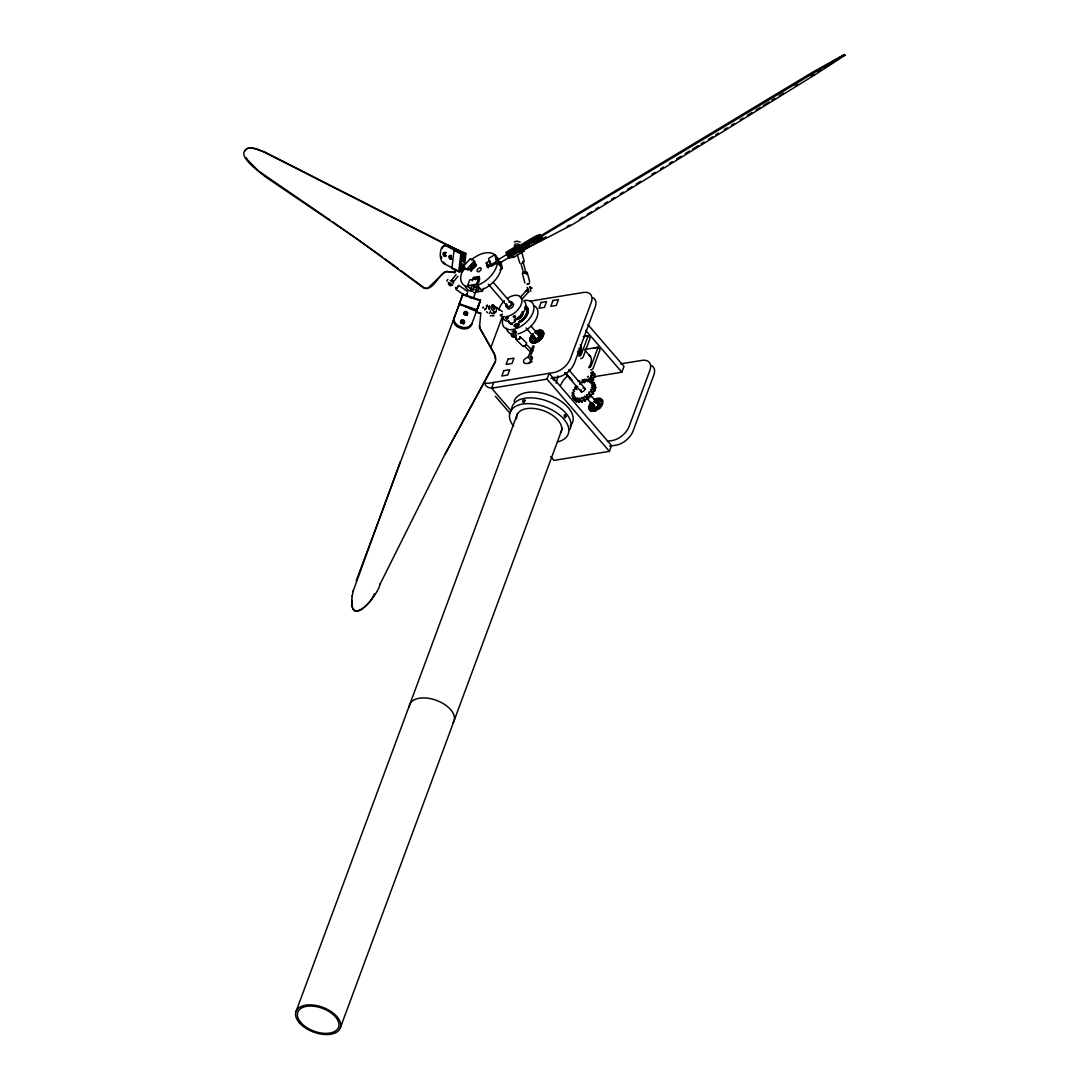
<?xml version="1.0" encoding="UTF-8"?>
<svg xmlns="http://www.w3.org/2000/svg" width="1089" height="1089" viewBox="0 0 1089 1089"><rect width="100%" height="100%" fill="white"/><g stroke="black" fill="none" stroke-linecap="round" stroke-linejoin="round"><path stroke-width="1.5" d="M484.632 309.725L486.007 308.732A2.477 0.721 -54.7 0 1 484.673 309.644L484.904 309.072M508.046 317.403L506.671 318.968L505.827 317.375A1.361 1.13 -55.9 0 0 506.562 318.995A1.361 1.13 -55.9 0 0 508.087 317.593A1.361 1.13 -55.9 0 0 506.793 316.45L507.855 316.845M590.81 381.545L590.987 380.374M483.23 307.37L483.012 308.037L483.38 307.221M580.75 358.431L581.213 358.499A1.865 1.089 -40.8 0 0 583.228 356.811L590.156 338.094L588.183 335.807L583.173 336.624M352.264 595.806C347.541 631.048 377.624 596.718 380.265 583.595M476.029 311.699L480.753 313.333L479.5 327.653L494.011 353.653L495.713 359.343M463.601 264.954L462.866 271.447L458.728 271.719L451.949 268.289L454.004 250.416L455.025 250.347M427.8 288.245L444.312 272.318L446.218 271.501L454.535 272.59L454.903 269.391M454.535 272.59L455.624 269.337M458.728 271.719L460.783 253.846L454.004 250.416M460.797 271.583L461.627 264.328M463.016 264.042A1.865 1.47 -63.2 0 1 460.865 263.511A1.865 1.47 -63.2 0 1 461.981 260.979L462.839 253.71L447.075 245.746A8.385 4.642 86.3 0 0 443.577 246.468M461.831 271.515L462.662 264.259M463.043 260.897L463.873 253.642L448.11 245.678A8.385 4.642 86.3 0 0 446.286 245.406M463.887 262.503L464.908 253.574L449.144 245.61A8.385 4.642 86.3 0 0 446.449 245.678M464.077 269.759L464.445 266.506M464.826 263.252L465.942 253.506L458.129 250.143M577.728 386.432L575.441 386.745A12.85 7.473 -40.8 0 0 574.965 387.344L575.85 388.759L573.413 389.726A12.85 7.473 -40.8 0 0 573.1 390.338L574.597 391.182L572.215 392.721A12.85 7.473 -40.8 0 0 572.093 393.306L574.08 393.497L571.97 395.457A12.85 7.473 -40.8 0 0 572.038 395.96L574.298 395.402L572.678 397.703A12.85 7.473 -40.8 0 0 572.937 398.07L575.264 396.927L574.284 399.241A12.85 7.473 -40.8 0 0 574.72 399.459L577.02 397.825L576.666 399.962A12.85 7.473 -40.8 0 0 577.224 399.99L579.212 397.975L579.579 399.772A12.85 7.473 -40.8 0 0 580.219 399.622L582.03 397.349L584.766 400.997A12.85 7.473 -40.8 0 0 585.433 400.684L586.318 398.451L587.978 399.146A12.85 7.473 -40.8 0 0 588.605 398.697L586.522 394.831L588.931 394.395A12.85 7.473 -40.8 0 0 589.462 393.823L588.931 392.163L591.313 391.509A12.85 7.473 -40.8 0 0 591.708 390.91L590.51 389.753L592.947 388.501A12.85 7.473 -40.8 0 0 593.165 387.888L591.409 387.316L593.682 385.601A12.85 7.473 -40.8 0 0 593.709 385.043L591.531 385.193L593.451 383.083A12.85 7.473 -40.8 0 0 593.287 382.634L590.891 383.437L592.266 381.164A12.85 7.473 -40.8 0 0 591.926 380.864L589.53 382.253L590.252 380.02A12.85 7.473 -40.8 0 0 589.762 379.898L587.584 381.735L587.584 379.748A12.85 7.473 -40.8 0 0 586.971 379.816L585.201 381.953L584.48 380.388A12.85 7.473 -40.8 0 0 583.827 380.619L582.615 382.865L581.24 381.858A12.85 7.473 -40.8 0 0 580.587 382.253L579.865 384.526M588.605 398.697L588.795 396.655L590.905 396.682A12.85 7.473 -40.8 0 0 591.45 396.124L590.905 394.449L593.287 393.81A12.85 7.473 -40.8 0 0 593.696 393.197L591.708 390.91M495.454 361.521L495.454 356.253L494.147 353.19L480.195 328.701L479.446 325.706M458.115 286.039L457.012 288.068M580.941 400.357L579.198 402.29A12.85 7.473 -40.8 0 1 578.64 402.249L578.885 401.12M493.793 312.053L495.944 311.849A2.477 2.042 -55.9 0 1 494.256 312.08M502.397 311.658L496.53 307.452L494.814 307.411M352.128 596.268L353.204 590.851M590.646 376.154L593.587 379.816A6.711 3.893 -40.8 0 1 593.178 380.306L591.191 380.224M529.118 283.29L526.94 284.406A2.477 1.239 -15 0 0 529.227 283.535L529.24 283.562M552.831 379.489L553.811 379.054L554.083 380.606M555.213 377.447L553.974 377.434M556.125 383.246L558.004 375.787M477.84 307.67L478.602 305.492L478.33 306.431M458.578 306.213L458.918 305.07M459.299 303.736L459.109 304.403L476.71 310.46L480.48 300.142L462.879 294.084L459.299 303.736L476.9 309.793M461.913 297.433L462.879 294.084M476.329 311.808L476.519 311.141L470.802 309.167M480.48 300.142L476.451 311.767M480.753 313.333L475.893 312.175M516.309 337.658L516.417 339.754L519.507 338.856A2.477 1.565 -45.6 0 0 520.093 336.8L519.548 338.842M245.025 150.854L246.781 148.649M353.067 591.327L400.276 461.763M591.98 383.097L592.239 382.321A12.85 7.473 -40.8 0 0 591.912 382.225M467.412 293.077L466.596 294.425M356.239 580.75L458.714 305.737M453.786 319.2L462.675 294.751L478.684 300.265M465.221 286.189A21.739 12.632 -40.8 0 0 472.572 291.43L467.589 285.672L469.74 279.887L478.643 278.43M472.231 280.812L473.484 277.436L479.419 276.456L476.492 284.215L467.589 285.672M473.334 298.372L476.723 289.238M473.538 292.56L482.441 291.103L483.516 288.204M480.29 300.809L471.591 324.59A8.385 6.942 16.1 0 1 462.839 328.796A17.873 14.797 16.1 0 1 459.49 327.775A8.385 6.942 16.1 0 1 453.977 318.533M490.649 348.194L502.179 317.076M511.326 411.002L491.629 388.201L493.766 382.402M528.138 357.124L532.099 361.711C523.305 366.83 519.998 359.983 528.138 357.124L532.997 345.853A2.192 1.28 -40.8 0 1 533.46 345.744L534.1 346.547L530.316 356.756L532.303 359.057M296.004 1011.613L517.52 413.602M491.629 388.201L547.018 379.135L549.169 373.35L611.528 445.551L609.391 451.336L553.988 460.402L550.707 456.604M588.183 335.807L581.24 354.51A1.865 1.089 -40.8 0 1 579.225 356.198L578.831 355.967A14.96 8.698 -40.8 0 0 580.246 344.682M340.326 1027.825L562.441 428.208M593.491 376.835L621.86 372.193L624.011 366.408L587.91 324.604M495.59 361.044L444.802 454.739M486.252 308.133L487.314 305.328M525.905 344.628L525.511 345.512M582.792 398.71A12.85 7.473 -40.8 0 0 583.445 398.397L584.766 396.015L587.978 399.146M513.504 331.669L515.301 331.56M494.569 312.053L493.317 311.971M578.64 400.18L576.694 401.746A12.85 7.473 -40.8 0 1 576.272 401.542L577.007 400.167M529.268 363.073L532.494 357.083L530.316 356.756M593.124 376.222L594.88 374.289A6.711 3.893 -40.8 0 0 594.648 373.99L593.913 374.262M380.129 584.072L444.938 454.276L494.869 362.896M590.714 369.743L591.123 369.961A1.865 1.089 -40.8 0 0 593.137 368.273L600.066 349.569L598.092 347.268L593.641 348.004M513.559 331.315L515.492 331.287L515.573 332.73M521.277 252.172L520.161 252.389M467.208 293.608L466.609 294.466M591.613 377.515A6.711 3.893 -40.8 0 1 591.191 378.006L589.081 378.019L588.482 380.238A6.711 3.893 -40.8 0 1 587.924 380.537L586.917 379.217L585.011 381.368A6.711 3.893 -40.8 0 1 584.534 381.368L584.997 379.231L582.533 380.483A6.711 3.893 -40.8 0 1 582.302 380.17L582.751 379.503M593.764 384.254L594.254 383.451L591.926 380.864M590.701 376.073L593.097 374.752A6.711 3.893 -40.8 0 0 593.206 374.262L591.136 374.208L592.892 372.002A6.711 3.893 -40.8 0 0 592.661 371.689L590.837 372.833M446.694 281.085L447.878 279.41M845.078 55.226L814.341 75.168L572.664 224.457L524.381 249.599L518.473 250.171L517.438 248.346L520.243 248.074L520.719 248.877M579.579 399.772L581.553 402.059A12.85 7.473 -40.8 0 0 582.193 401.923L583.704 399.704L584.766 400.997M374.425 593.736C371.363 603.551 350.726 622.962 351.815 600.27M575.237 399.214L574.652 399.99A12.85 7.473 -40.8 0 0 574.91 400.371L575.782 399.99M451.295 280.594L456.1 274.619M453.187 282.187L457.993 276.198M516.676 246.659L518.895 246.604M593.505 389.358L595.656 387.888A12.85 7.473 -40.8 0 0 595.683 387.344L593.709 385.043M588.387 376.304L587.379 377.025M463.016 266.955L470.244 258.706L474.314 260.761L467.072 269.01L463.016 266.955L464.989 269.255M475.321 261.932L474.123 263.307L476.492 264.504L471.673 270.004L469.291 268.806L468.093 270.181L464.023 268.125A21.739 12.632 -40.8 0 0 468.61 286.843M526.763 290.069L520.297 297.433L522.08 298.89M522.148 299.08L528.587 291.743M593.287 382.634L595.261 384.921A12.85 7.473 -40.8 0 1 595.424 385.37L594.022 386.731M526.504 290.477L528.437 292.26L527.552 291.811M593.206 374.262L595.193 376.549A6.711 3.893 -40.8 0 1 595.07 377.039L592.675 378.373L593.587 379.816M501.444 314.857L502.111 314.081A1.361 1.13 -55.9 0 1 501.457 314.884M515.083 317.403C517.398 315.334 511.898 315.129 513.532 317.362M518.473 250.171L844.642 54.45L812.612 72.187L518.051 249.422L519.97 249.231L519.208 247.802M514.934 321.65L514.253 319.581A2.477 2.042 -55.9 0 1 514.893 321.663L511.299 323.692A2.477 2.042 -55.9 0 1 510.659 322.82M524.299 243.745L523.605 244.385L524.394 244.086M535.339 237.538L534.209 238.232M525.524 245.883L524.748 246.522L525.606 246.237M514.239 242.057L516.649 241.118L520.229 242.126M824.986 67.504L832.758 62.522M522.584 262.653L523.156 261.918A1.361 0.681 -15 0 1 522.284 262.803M818.07 71.82L820.834 70.091M536.237 239.907L535.434 240.383M579.988 218.916L582.874 217.133M587.189 214.451L591.518 211.77M595.846 209.074L598.732 207.291M604.49 203.711L607.376 201.914M611.705 199.233L614.577 197.449M620.349 193.869L623.235 192.072M627.563 189.391L631.879 186.709M636.207 184.027L640.536 181.332M652.066 174.186L654.952 172.389M660.71 168.809L663.596 167.025M669.354 163.445L672.24 161.648M676.582 158.98L680.911 156.312M685.253 153.631L689.582 150.963M692.481 149.179L698.267 145.627M701.153 143.843L704.039 142.06M708.381 139.392L712.723 136.724M715.609 134.941L718.495 133.157M724.28 129.605L727.18 127.821M731.509 125.153L734.408 123.37M740.193 119.804L743.079 118.034M747.422 115.352L751.75 112.684M756.093 110.016L760.421 107.348M763.321 105.565L769.106 101.998M771.992 100.229L774.878 98.446M779.22 95.778L783.563 93.11M795.12 85.977L798.019 84.207M811.033 76.189L813.919 74.406M494.787 254.717L488.58 258.447L490.241 265.24L496.461 261.51L494.787 254.717L498.762 259.305M478.166 279.832L479.65 279.601L477.513 285.386A21.739 12.632 -40.8 0 0 497.455 262.653L491.234 266.397L490.962 265.267L487.328 267.445L486.225 262.912L489.846 260.734M519.371 245.896L516.213 246.196L505.868 252.43L508.903 257.794L513.64 257.331L523.986 251.11L523.387 250.034L518.65 250.497L519.262 251.573L523.986 251.11M506.467 253.506L530.547 239.022A8.385 0.898 -29.6 0 1 539.668 234.611A17.873 1.906 -29.6 0 1 540.416 234.598A8.385 0.898 -29.6 0 1 539.6 235.646M496.598 260.625L506.48 254.69M507.079 254.581L531.16 240.097A8.385 0.898 -29.6 0 1 539.722 235.809A17.873 1.906 -29.6 0 1 540.743 235.632A8.385 0.898 -29.6 0 1 540.198 236.721M507.692 255.656L531.772 241.173A8.385 0.898 -29.6 0 1 540.879 236.762A17.873 1.906 -29.6 0 1 541.641 236.749A8.385 0.898 -29.6 0 1 541.641 236.953M508.304 256.732L532.371 242.248A8.385 0.898 -29.6 0 1 541.492 237.838A17.873 1.906 -29.6 0 1 542.24 237.824A8.385 0.898 -29.6 0 1 537.108 241.785L521.522 251.151M498.422 263.851L509.72 257.058M508.903 257.794L519.262 251.573M499.919 269.881L502.397 268.398L500.736 261.591M496.924 307.969L495.944 311.849M524.68 243.5L525.524 243.024M534.903 240.233L536.482 239.403M526.845 247.189L529.73 245.542M494.066 315.796L490.254 315.796M593.042 383.641L593.9 383.151A12.85 7.473 -40.8 0 1 594.254 383.451M534.1 237.838L535.271 237.252M567.26 226.458L569.955 225.001M525.238 345.73L524 345.757M593.165 387.888L595.152 390.175A12.85 7.473 -40.8 0 1 594.921 390.788L592.688 391.754L592.892 392.571M539.994 239.811L546.052 236.858M842.437 56.084L845.078 55.199M593.995 385.383L595.261 384.921M524.34 272.182C521.195 273.462 527.294 273.775 525.551 271.951A1.361 0.681 -15 0 1 525.47 273.012A1.361 0.681 -15 0 1 523.482 273.162A1.361 0.681 -15 0 1 524.285 272.019M248.7 148.022C232.57 154.216 261.101 172.348 264.681 176.323L357.383 239.117L423.349 287.768C433.027 291.811 437.805 275.571 445.033 272.264L446.939 271.46L455.256 272.536M594.022 376.481L595.193 376.549M574.012 398.247L574.829 398.098M530.547 301.108L583.309 292.478A15.532 9.025 -40.8 0 1 591.204 302.524L570.459 358.526A15.532 9.025 -40.8 0 1 553.62 372.615L489.315 383.137A15.532 9.025 -40.8 0 1 483.734 382.525M584.725 349.46L598.092 347.268L591.15 365.986A1.865 1.089 -40.8 0 1 589.135 367.674L588.741 367.442A14.96 8.698 -40.8 0 0 589.163 355.205M578.409 353.789L579.797 353.571A14.906 8.671 -40.8 0 0 580.873 350.672L579.484 350.903A1.865 1.089 -40.8 0 0 577.646 352.21M620.539 363.889L641.966 360.391A15.532 9.025 -40.8 0 1 649.861 370.437L629.115 426.439A15.532 9.025 -40.8 0 1 612.277 440.528L607.335 441.344M550.993 378.291L557.582 377.202A15.532 9.025 -40.8 0 0 574.42 363.113L595.166 307.112A15.532 9.025 -40.8 0 0 592.852 297.665M609.649 446.204L616.251 445.115A15.532 9.025 -40.8 0 0 633.077 431.026L653.836 375.024A15.532 9.025 -40.8 0 0 651.521 365.577M583.731 336.528L588.169 335.807M514.634 317.566L513.709 317.471M519.494 336.896L520.447 337.127M456.06 250.279L457.816 250.171L264.94 152.092L254.213 148.24L247.979 148.063M460.783 253.846L465.942 253.506M451.949 268.289L459.762 271.651L461.804 253.778L446.041 245.815A8.385 4.642 86.3 0 0 440.555 251.545A17.873 9.896 86.3 0 0 440.255 254.949A8.385 4.642 86.3 0 0 443.999 263.688L452.602 268.03M594.921 387.371L595.683 387.344M489.546 306.458L489.506 308.881M594.022 389.944L595.152 390.175M455.733 287.972L456.917 288.109A2.477 0.721 -54.7 0 0 458.238 286.039L458.278 286.121M577.728 380.837L579.484 380.919M577.701 351.298L579.797 353.571M250.497 147.927L256.868 149.139L264.205 152.147L457.094 250.211M426.834 288.639L424.07 287.714L401.188 270.848M578.803 348.398L580.873 350.672M453.637 283.331L450.261 280.526M488.485 265.92L488.389 267.064M451.322 284.937C456.264 286.734 444.489 279.642 449.471 283.793M572.446 380.306L565 372.724M519.834 263.198L517.479 255.262M488.362 265.798L488.348 266.968M330.008 220.046L259.277 171.518M332.826 221.952L382.334 256.95M458.85 285.359L467.93 291.77M455.883 289.306L463.655 294.806M530.928 287.755L532.004 288.149L530.084 286.952M527.566 291.593C529.948 293.118 525.347 288.912 526.586 290.926M385.03 258.923L398.492 268.86M498.109 260.203L499.592 263.17L498.585 260.747M489.465 313.183L489.274 313.006A1.47 0.871 80.7 0 0 489.506 313.428M258.052 170.565L248.306 160.655M520.46 249.871L521.1 250.211L520.419 249.83M520.093 336.8L526.695 343.076M525.973 344.097L533.025 350.998M524.258 345.894L531.541 353.013M516.608 340.122L523.06 346.438M452.112 280.513C452.493 279.941 454.862 282.378 451.867 280.404M585.759 330.403L621.86 372.193M585.229 350.549L590.51 356.661M592.661 371.689L594.88 374.289M496.461 261.51L502.397 268.398M593.097 374.752L595.07 377.039M591.191 378.006L593.178 380.306M593.451 383.083L595.424 385.37M589.762 379.898L591.735 382.185M593.682 385.601L595.656 387.888M486.225 262.912L488.212 265.199M592.947 388.501L594.921 390.788M582.302 380.17L584.521 382.77M591.313 391.509L593.287 393.81M493.222 282.337L512.102 304.185M530.969 326.033L539.858 336.324M568.717 369.743L585.378 389.018M589.462 393.823L599.808 405.734M588.931 394.395L590.905 396.682M474.123 263.307L476.097 265.593M488.308 284.243L508.291 307.37M526.055 327.939L536.047 339.509M564.919 372.928L581.567 392.203M587.121 398.642L594.893 407.64M574.965 387.344L576.952 389.631M583.445 398.397L585.433 400.684M469.291 268.806L471.278 271.093M580.219 399.622L582.193 401.923M473.484 277.436L475.471 279.723M577.224 399.99L579.198 402.29M576.666 399.962L578.64 402.249M476.492 284.215L482.441 291.103M574.72 399.459L576.694 401.746M574.284 399.241L576.272 401.542M572.678 397.703L574.91 400.371M547.018 379.135L609.391 451.336M495.332 396.273L510.333 413.643M486.592 311.658L487.464 312.72M530.915 291.226L529.867 286.856M246.223 157.81L247.611 159.702M520.052 247.802L520.801 249.027M519.889 249.122L519.235 247.884M523.959 248.837L524.381 249.599M516.213 246.196L516.826 247.271M513.028 256.255L513.64 257.331M527.566 289.797C530.316 296.902 527.716 285.195 527.008 287.864M521.917 252.757L524.272 261.537M527.13 272.25L529.73 281.969M522.992 261.551L526.409 274.36M521.005 263.674L523.564 273.271M522.298 273.298L524.884 283.017M516.622 418.761A23.604 13.204 20.3 0 1 542.145 410.226A23.604 13.204 20.3 0 1 560.413 433.027M513.627 426.262A31.05 17.383 20.3 0 1 522.843 404.019A31.05 17.383 20.3 0 1 563.312 418.489A31.05 17.383 20.3 0 1 557.459 441.93M511.558 409.954A31.05 17.383 20.3 0 1 546.011 400.616A31.05 17.383 20.3 0 1 569.629 429.801M514.076 401.542A31.05 17.383 20.3 0 1 552.477 396.505A31.05 17.383 20.3 0 1 570.105 426.126M566.702 373.772A1.865 1.089 -40.8 0 1 566.334 373.01M560.835 384.989A15.532 9.025 -40.8 0 1 567.614 375.868M594.24 399.568A8.072 4.696 -40.8 0 1 602.176 402.345A8.072 4.696 -40.8 0 1 592.035 410.825A8.072 4.696 -40.8 0 1 591.028 402.249M493.29 387.725A15.532 9.025 -40.8 0 1 484.809 383.451M535.57 331.614A8.14 4.724 -40.8 0 1 543.561 334.418A8.14 4.724 -40.8 0 1 533.351 342.967A8.14 4.724 -40.8 0 1 532.33 334.309M409.273 706.938A23.604 13.204 20.3 0 1 436.294 700.309A23.604 13.204 20.3 0 1 452.929 722.905M526.069 344.682A1.361 0.858 -45.6 0 1 523.986 345.785M516.077 339.414A2.477 1.565 -45.6 0 1 516.322 337.889M513.164 336.433A2.845 1.443 16.1 0 1 511.258 333.833A2.845 1.443 16.1 0 1 515.764 334.582A2.845 1.443 16.1 0 1 514.593 336.678A1.47 0.817 20.3 0 1 512.143 336.528A1.47 0.817 20.3 0 1 512.824 335.262A1.47 0.817 20.3 0 1 514.498 336.746M512.129 331.628A2.845 1.443 16.1 0 1 514.729 331.669M515.41 331.927A2.845 1.443 16.1 0 1 516.513 332.649M513.327 331.641A1.47 0.817 20.3 0 1 515.043 331.165A1.47 0.817 20.3 0 1 515.955 332.649M525.429 306.077A11.856 6.902 -40.8 0 1 521.127 321.432M512.293 324.304A11.856 6.902 -40.8 0 1 508.332 321.173M534.195 305.846A18.636 10.836 -40.8 0 1 535.407 320.452A18.636 10.836 -40.8 0 1 517.888 333.86M510.06 333.357A18.636 10.836 -40.8 0 1 506.439 328.075M524.626 300.387A18.636 10.836 -40.8 0 1 532.725 313.305A18.636 10.836 -40.8 0 1 512.429 329.545A18.636 10.836 -40.8 0 1 503.322 317.444M474.191 289.157A1.865 1.048 20.3 0 1 473.769 287.333A1.865 1.048 20.3 0 1 476.601 288.258A1.865 1.048 20.3 0 1 475.444 289.565M472.558 267.377A1.865 1.47 -63.2 0 1 472.857 267.05M475.58 279.465A3.104 1.742 20.3 0 1 476.397 277.641A3.104 1.742 20.3 0 1 479.786 278.253M488.498 267.826A3.104 0.721 59 0 1 487.328 265.008A3.104 0.721 59 0 1 488.43 265.28M490.622 263.987A3.104 0.721 59 0 1 490.594 262.789M471.7 270.548A3.104 2.464 -63.2 0 1 472.313 266.41A3.104 2.464 -63.2 0 1 475.893 266.165M473.579 268.615A3.104 2.464 -63.2 0 1 475.444 266.669M473.443 290.164A4.043 2.26 20.3 0 1 472.258 286.094A4.043 2.26 20.3 0 1 478.493 288.19A4.043 2.26 20.3 0 1 475.525 290.872M470.72 270.821A4.043 3.199 -63.2 0 1 471.796 265.593A4.043 3.199 -63.2 0 1 476.301 265.362M499.974 262.081A4.043 0.939 59 0 1 499.96 264.763A4.043 0.939 59 0 1 496.53 259.332A4.043 0.939 59 0 1 498.422 259.618M490.499 263.592A4.043 0.939 59 0 1 490.336 261.85M521.25 251.981A2.477 1.239 -15 0 1 520.882 252.321M515.696 246.264A2.845 2.314 22 0 1 515.274 245.719M515.151 247.611A2.845 2.314 22 0 1 515.859 243.99A2.845 2.314 22 0 1 519.875 246.032M516.526 246.631A1.47 1.184 -11.9 0 1 519.167 246.713M455.529 287.932A2.477 0.721 -54.7 0 1 455.76 287.428M495.046 307.52A2.477 2.042 -55.9 0 1 496.638 307.765M489.56 309.303A2.845 1.416 -89.6 0 1 489.451 305.846M489.437 309.14A1.47 0.817 83.3 0 1 488.621 307.397A1.47 0.817 83.3 0 1 489.56 306.295M494.869 312.189A2.845 2.124 55.1 0 1 492.555 313.768A2.845 2.124 55.1 0 1 490.145 310.91M494.842 312.026A1.47 0.871 80.7 0 1 493.331 312.094M517.275 326.278A2.845 1.388 -19.6 0 1 513.926 325.488A2.845 1.388 -19.6 0 1 518.187 323.46A2.845 1.388 -19.6 0 1 517.942 325.951M466.051 307.534A1.865 1.048 20.3 0 1 467.984 307.466A1.865 1.048 20.3 0 1 469.4 308.772M460.565 322.929A1.865 1.538 16.1 0 1 462.893 321.282A1.865 1.538 16.1 0 1 463.615 323.978M463.628 314.122A1.865 1.538 16.1 0 1 465.997 312.883A1.865 1.538 16.1 0 1 467.018 315.293M453.473 321.908A8.385 6.942 16.1 0 1 453.473 320.52M471.973 323.256A8.385 6.942 16.1 0 1 463.233 327.449A17.873 14.797 16.1 0 1 459.871 326.441A8.385 6.942 16.1 0 1 454.372 317.198M471.782 323.923A8.385 6.942 16.1 0 1 461.45 327.721A17.873 14.797 16.1 0 1 458.183 326.455A8.385 6.942 16.1 0 1 454.181 317.865M469.89 297.733A1.865 1.048 20.3 0 1 471.483 297.787M461.205 323.011A1.865 1.538 16.1 0 1 461.682 320.602A1.865 1.538 16.1 0 1 464.336 321.854A1.865 1.538 16.1 0 1 462.485 323.61M464.037 314.258A1.865 1.538 16.1 0 1 465.561 312.094A1.865 1.538 16.1 0 1 467.358 314.394A1.865 1.538 16.1 0 1 464.309 314.612M539.409 237.334A8.385 0.898 -29.6 0 1 538.402 238.042M461.981 260.979A1.865 1.47 -63.2 0 1 463.887 262.081M446.068 255.983A1.865 1.035 86.3 0 1 445.238 254.173A1.865 1.035 86.3 0 1 445.946 252.389M451.472 258.474A1.865 1.035 86.3 0 1 451.391 255.833M445.033 263.62A8.385 4.642 86.3 0 1 443.359 262.122M441.644 258.12A8.385 4.642 86.3 0 1 441.372 256.514M442.284 248.578A8.385 4.642 86.3 0 1 442.869 247.394M446.014 255.602A1.865 1.035 86.3 0 1 444.557 255.561A1.865 1.035 86.3 0 1 444.462 252.934A1.865 1.035 86.3 0 1 445.932 252.975M451.459 259.046A1.865 1.035 86.3 0 1 450.097 257.208A1.865 1.035 86.3 0 1 451.336 255.452M471.265 259.876A21.739 12.632 -40.8 0 1 495.781 255.861M501.416 267.241A21.739 12.632 -40.8 0 1 481.474 289.973M496.87 258.202A21.739 12.632 -40.8 0 1 498.463 259.168M586.631 396.396A12.85 7.473 -40.8 0 1 586.005 396.859M582.996 388.079A2.477 1.443 -40.8 0 1 584.861 389.372A2.477 1.443 -40.8 0 1 581.934 391.822A2.477 1.443 -40.8 0 1 581.104 389.685M511.476 303.137A3.73 2.164 -40.8 0 1 512.443 307.057A3.73 2.164 -40.8 0 1 507.297 307.901M507.447 306.513A3.73 2.164 -40.8 0 1 507.814 305.75M507.528 298.263A13.667 7.95 -40.8 0 1 521.971 300.496A13.667 7.95 -40.8 0 1 508.141 316.259M504.901 316.79A13.667 7.95 -40.8 0 1 500.123 315.02M498.925 310.134A13.667 7.95 -40.8 0 1 504.357 300.809M523.755 300.85A13.667 7.95 -40.8 0 1 515.546 319.417A5.309 3.09 -40.8 0 0 521.236 316.668A5.309 3.09 -40.8 0 0 522.325 311.713M508.862 321.391A13.667 7.95 -40.8 0 1 502.982 317.471M509.312 302.279A3.104 1.81 -40.8 0 1 511.626 303.885A3.104 1.81 -40.8 0 1 507.978 306.935A3.104 1.81 -40.8 0 1 506.93 304.267M509.08 301.952A3.73 2.164 -40.8 0 1 512.17 303.627A3.73 2.164 -40.8 0 1 507.787 307.425A3.73 2.164 -40.8 0 1 506.548 304.13M521.481 313.986A3.73 2.164 -40.8 0 1 518.065 317.879M521.536 314.149A4.097 2.382 -40.8 0 1 517.547 318.07M522.162 312.203A4.928 2.872 -40.8 0 1 520.474 316.79A4.928 2.872 -40.8 0 1 515.492 318.832M522.502 311.917A5.309 3.09 -40.8 0 1 521.4 316.872A5.309 3.09 -40.8 0 1 515.805 319.553M525.47 306.281A11.802 6.861 -40.8 0 1 520.828 321.922M512.32 324.427A11.802 6.861 -40.8 0 1 508.495 321.119M525.32 306.458A11.421 6.643 -40.8 0 1 527.307 313.414A11.421 6.643 -40.8 0 1 519.739 322.031M511.531 323.76A11.421 6.643 -40.8 0 1 508.686 320.915M525.579 307.697A10.454 6.085 -40.8 0 1 518.663 321.963M524.639 307.656A10.087 5.867 -40.8 0 1 526.246 314.217A10.087 5.867 -40.8 0 1 518.813 321.908M524.816 307.847A10.087 5.867 -40.8 0 1 524.993 316.953M521.658 320.397A10.087 5.867 -40.8 0 1 518.977 322.099M538.579 334.949A2.477 1.443 -40.8 0 1 537.34 338.298A2.477 1.443 -40.8 0 1 534.998 337.114M537.694 334.854A2.477 1.443 -40.8 0 1 538.184 334.84M537.626 334.514A2.736 1.593 -40.8 0 1 539.014 336.283A2.736 1.593 -40.8 0 1 536.06 338.761A2.736 1.593 -40.8 0 1 534.672 336.991M536.959 333.697A4.206 2.437 -40.8 0 1 540.267 335.861A4.206 2.437 -40.8 0 1 535.067 339.945A4.206 2.437 -40.8 0 1 534.277 335.807M535.298 332.05A7.759 4.519 -40.8 0 1 543.234 334.636A7.759 4.519 -40.8 0 1 532.984 342.64A7.759 4.519 -40.8 0 1 533.433 333.506M534.753 332.499A8.072 4.696 -40.8 0 1 543.751 334.187A8.072 4.696 -40.8 0 1 533.542 343.117A8.072 4.696 -40.8 0 1 532.943 334.078M535.57 332.853A6.52 3.784 -40.8 0 1 542.322 334.718A6.52 3.784 -40.8 0 1 534.223 341.769A6.52 3.784 -40.8 0 1 533.229 334.908M535.706 333.016A6.52 3.784 -40.8 0 1 542.445 334.868A6.52 3.784 -40.8 0 1 534.359 341.919A6.52 3.784 -40.8 0 1 533.351 335.058M537.081 333.942A4.07 2.369 -40.8 0 1 540.348 335.82A4.07 2.369 -40.8 0 1 535.693 339.972A4.07 2.369 -40.8 0 1 534.046 336.651M597.453 403.665A2.477 1.443 -40.8 0 1 598.269 405.612A2.477 1.443 -40.8 0 1 595.397 407.572A2.477 1.443 -40.8 0 1 594.594 405.625M596.867 403.393A2.736 1.593 -40.8 0 1 598.487 405.094A2.736 1.593 -40.8 0 1 595.343 407.613A2.736 1.593 -40.8 0 1 594.281 405.476M595.887 402.794A4.206 2.437 -40.8 0 1 599.794 404.441A4.206 2.437 -40.8 0 1 594.553 408.77A4.206 2.437 -40.8 0 1 593.886 404.455M593.927 401.446A7.759 4.519 -40.8 0 1 602.775 401.923M602.789 402.739A7.759 4.519 -40.8 0 1 602.367 404.523M601.931 405.462A7.759 4.519 -40.8 0 1 601.359 406.388M600.665 407.3A7.759 4.519 -40.8 0 1 598.991 408.96M596.064 410.798A7.759 4.519 -40.8 0 1 595.057 411.166M590.905 410.948A7.759 4.519 -40.8 0 1 592.185 403.039M593.818 401.623A8.072 4.696 -40.8 0 1 602.911 400.902M590.796 411.315A8.072 4.696 -40.8 0 1 592.062 403.27M594.88 401.787A6.52 3.784 -40.8 0 1 601.768 403.556A6.52 3.784 -40.8 0 1 593.519 410.607A6.52 3.784 -40.8 0 1 592.961 403.42M594.744 402.127A6.52 3.784 -40.8 0 1 601.618 401.705A6.52 3.784 -40.8 0 1 598.555 408.783M597.657 409.423A6.52 3.784 -40.8 0 1 596.731 409.954M596.037 410.254A6.52 3.784 -40.8 0 1 591.096 409.205A6.52 3.784 -40.8 0 1 593.355 403.311M596.01 402.944A4.206 2.437 -40.8 0 1 599.916 404.591A4.206 2.437 -40.8 0 1 594.689 408.933A4.206 2.437 -40.8 0 1 594.022 404.604M494.542 307.234C493.385 311.413 492.255 302.905 494.542 307.234M566.035 416.366C563.803 421.892 563.476 410.104 566.035 416.366M525.293 400.412C522.638 406.265 521.046 397.989 525.293 400.412M448.491 284.093L450.519 285.89L448.545 284.079M515.451 325.597C517.561 329.246 518.568 322.153 515.41 325.597C517.506 328.946 518.636 322.426 515.451 325.597M511.993 335.752L514.049 336.869L513.246 335.358L512.252 336.283L514.362 336.515L511.993 335.752M503.785 370.668L501.811 375.991L507.746 375.011L509.72 369.702L503.785 370.668M508.059 359.111L506.099 364.434L512.034 363.454L513.994 358.145L508.059 359.111M541.138 302.443L538.987 308.241L544.432 307.357L546.583 301.558L541.138 302.443M552.981 300.51L550.83 306.308L556.275 305.41L558.426 299.625L552.981 300.51M524.19 245.365L527.389 243.609L524.19 245.365M525.402 247.502L528.614 245.76L525.402 247.502M533.188 239.948L536.387 238.205L533.188 239.948M534.4 242.098L537.612 240.342L534.4 242.098M487.259 305.356L486.238 306.063A2.477 0.721 -54.7 0 1 487.328 305.505M570.282 378.836L569.397 377.502L570.282 378.836M300.85 1022.544A21.739 12.17 20.3 0 0 336.828 1029.895A21.739 12.17 20.3 0 0 316.804 1006.712A21.739 12.17 20.3 0 0 300.85 1022.544M299.366 1022.789A23.604 13.204 20.3 0 0 338.434 1030.766A23.604 13.204 20.3 0 0 316.695 1005.596A23.604 13.204 20.3 0 0 299.366 1022.789M493.957 309.017A2.845 1.416 -89.6 0 0 492.881 304.593A2.845 1.416 -89.6 0 0 491.507 308.704A2.845 1.416 -89.6 0 0 493.957 309.017M493.249 306.254A1.47 0.817 83.3 0 0 493.957 308.609A1.47 0.817 83.3 0 0 494.678 306.635A1.47 0.817 83.3 0 0 493.249 306.254M516.132 326.823A1.47 1.143 -13.8 0 0 518.078 325.38A1.47 1.143 -13.8 0 0 515.723 324.876A1.47 1.143 -13.8 0 0 516.132 326.823M464.499 313.945A1.865 1.538 16.1 0 0 467.603 313.605A1.865 1.538 16.1 0 0 465.439 311.44A1.865 1.538 16.1 0 0 464.499 313.945M461.396 322.344A1.865 1.538 16.1 0 0 464.499 321.99A1.865 1.538 16.1 0 0 462.321 319.826A1.865 1.538 16.1 0 0 461.396 322.344M449.172 256.351A1.865 1.035 86.3 0 0 450.165 259.168A1.865 1.035 86.3 0 0 450.969 256.419A1.865 1.035 86.3 0 0 449.172 256.351M443.277 253.383A1.865 1.035 86.3 0 0 444.271 256.201A1.865 1.035 86.3 0 0 445.074 253.438A1.865 1.035 86.3 0 0 443.277 253.383M478.929 271.569A2.477 1.443 -40.8 0 0 481.011 268.193A2.477 1.443 -40.8 0 0 477.377 269.609A2.477 1.443 -40.8 0 0 478.929 271.569"/></g></svg>
